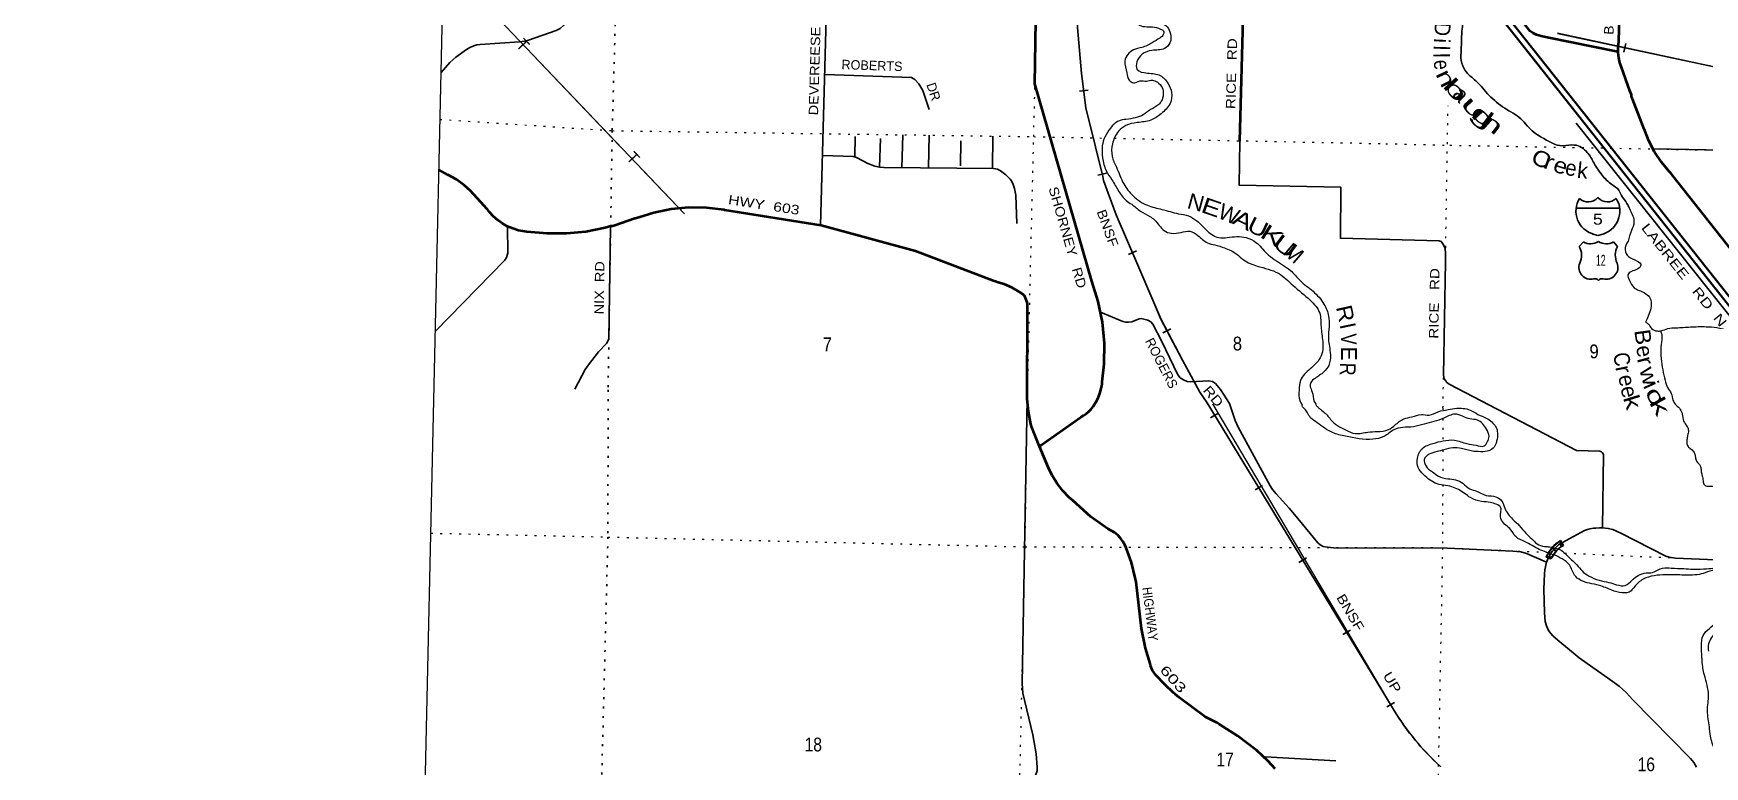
# Model space of a CAD drawing. Header units: feet. Extents: x -518066 to -250644, y -364975 to -177792.
# Drawn here: x -509376 to -488120, y -319919 to -310586 of the extents above; entities that cross this region are included whole.
import ezdxf
from ezdxf.enums import TextEntityAlignment as Align

# ---------------------------------------------------------------- set-up
doc = ezdxf.new("R2010")
doc.units = ezdxf.units.FT
doc.header["$LTSCALE"] = 80
doc.linetypes.add('DOTTED', pattern=[1.5, 0.3, -1.2])
for name, color, linetype, lineweight in [('15', 7, 'Continuous', 25), ('16', 7, 'Continuous', 25), ('18', 7, 'Continuous', 35), ('26', 7, 'Continuous', 40), ('29', 7, 'Continuous', 25), ('30', 7, 'Continuous', 13), ('31', 7, 'Continuous', 13), ('34', 7, 'Continuous', 25), ('39', 7, 'Continuous', 13), ('4', 7, 'Continuous', 25), ('41', 7, 'Continuous', 13), ('46', 7, 'Continuous', 13), ('6', 7, 'DOTTED', 25), ('7', 7, 'DOTTED', 13)]:
    doc.layers.add(name, color=color, linetype=linetype, lineweight=lineweight)
doc.layers.add('27', color=7, linetype='Continuous')

msp = doc.modelspace()

# ---------------------------------------------------------------- linework, layer by layer
at = {"layer": '15'}
for p, q in [((-489752.93, -312812.36), (-489476.52, -312812.36)), ((-489480.22, -312680.89), (-489477.32, -312677.98)), ((-489474.15, -312680.36), (-489477.58, -312677.98)), ((-489476.52, -313157.94), (-489540.41, -313139.98)), ((-489477.05, -313158.2), (-489413.42, -313139.46))]:
    msp.add_line(p, q, dxfattribs=at)
msp.add_lwpolyline([(-489201.16, -312812.36), (-489477.05, -312812.36), (-489476.52, -312812.36)], dxfattribs=at)
for centre, radius, start, end in [((-489450.3, -312847.46), 306.13, 148.44436, 254.43378), ((-489598.9, -312564.86), 165.66, 227.34248, 315.8117), ((-489355.21, -312564.86), 165.66, 224.18831, 312.69403), ((-489503.81, -312847.46), 306.13, 283.08087, 31.62484)]:
    msp.add_arc(centre, radius, start, end, dxfattribs=at)
at = {"layer": '16'}
for p, q in [((-489713.46, -313298.42), (-489662.15, -313239.66)), ((-489470.39, -313233.69), (-489470.67, -313233.89)), ((-489278.3, -313239.57), (-489226.91, -313298.42))]:
    msp.add_line(p, q, dxfattribs=at)
for centre, radius, start, end in [((-489906.44, -313409.05), 222.05, 332.97043, 29.75871), ((-489571.07, -313082), 182.07, 239.97227, 303.45418), ((-489369.29, -313082.5), 181.52, 236.33975, 300.08743), ((-489369.3, -313082), 182.07, 236.54582, 236.59441), ((-489033.94, -313409.05), 222.05, 150.24129, 207.02957), ((-489567.25, -313563.95), 151.42, 159.09177, 283.81923), ((-489373.13, -313563.95), 151.42, 256.18077, 20.90823)]:
    msp.add_arc(centre, radius, start, end, dxfattribs=at)
for centre, major_axis, start_param, end_param in [((-489511.91, -313762.77), (-19.56, 51.67), 4.95877769, 6.28318531), ((-489428.46, -313762.77), (19.56, 51.67), 0, 1.32637542)]:
    msp.add_ellipse(centre, major_axis=major_axis, ratio=0.929097, start_param=start_param, end_param=end_param, dxfattribs=at)
at = {"layer": '18'}
for points in [[(-487117.98, -314927.17), (-491483.92, -309405.72), (-491499.62, -309385.86), (-491520.91, -309355.72), (-491562.53, -309296.8), (-491834.73, -308960.02), (-492115.69, -308678.54), (-492137.99, -308656.2), (-492165.64, -308635.76), (-492818.44, -308153.28)], [(-487060.58, -314878.47), (-491421.92, -309363.06), (-491437.48, -309343.38), (-491458.9, -309313.06), (-491501.59, -309252.61), (-491778.74, -308909.7), (-492065.27, -308622.65), (-492088.93, -308598.94), (-492115.22, -308579.51), (-492708.86, -308140.74)]]:
    msp.add_lwpolyline(points, dxfattribs=at)
at = {"layer": '26'}
for points in [[(-489217.35, -310820.38), (-489243.04, -310815.17), (-490121.16, -310637.13), (-490196.87, -310619.13), (-490258.61, -310603.5), (-490302.15, -310582.31), (-490337.52, -310555.3), (-491978.05, -308491.47), (-492970.95, -306931.92), (-492986.81, -306907.01)], [(-489217.35, -310820.38), (-489217.35, -310760.47), (-489212.88, -310717.87), (-489212.26, -310692.87), (-489211.37, -310667.87), (-489099.09, -307497.16)], [(-494030.32, -311955.91), (-493933.9, -308373.65), (-493917.1, -308289.36), (-493891.58, -308207.29), (-493857.62, -308128.33), (-493815.6, -308053.36), (-493805.04, -308037.69), (-493788.29, -308012.85), (-493770.26, -307987.69), (-493601.99, -307752.89)], [(-495848.67, -315258.38), (-495833.92, -315226.49), (-495810.95, -315168.27), (-495794.18, -315107.96), (-495788.01, -315071.24), (-495783.84, -315046.42), (-495781.02, -315021.24), (-495755.74, -314795.84), (-495753, -314527.22), (-495778.35, -314259.79), (-495831.52, -313996.47), (-495911.92, -313740.16), (-496637.58, -311228.61), (-496611.1, -309622.94)], [(-485977.29, -315469.91), (-486507.96, -314948.29), (-488520.43, -312401.65), (-488550.1, -312364.12), (-488561.88, -312351.65), (-488569.21, -312343.89), (-488669.01, -312223.14), (-488755.65, -312092.63), (-488828.16, -311953.78), (-488879.93, -311822.87), (-488893.58, -311797.87), (-488903.09, -311772.87), (-489038.36, -311417.31), (-489047.87, -311392.31), (-489050.85, -311367.31), (-489072.39, -311317.19), (-489178.71, -311017.41), (-489196.11, -310962.42), (-489210.24, -310895.97), (-489217.35, -310828.41), (-489217.35, -310820.38)], [(-496734.26, -315239.2), (-496733.44, -314115.76), (-496733.45, -314090.75), (-496731.1, -314065.76), (-496730.67, -314050.56), (-496732.39, -314027.88), (-496736.48, -314005.5), (-496742.89, -313983.68), (-496751.54, -313962.65), (-496762.35, -313942.63), (-496775.18, -313923.85), (-496789.91, -313906.52), (-496838.76, -313873.64), (-496931.2, -313821.81), (-497028.56, -313779.92), (-497106.76, -313755.59), (-497140.08, -313745.23), (-497156.76, -313738.88), (-498157.72, -313357.7), (-499355.04, -313032.54), (-500579.78, -312834.33), (-500592.04, -312832.2), (-500814.96, -312806.13), (-501039.39, -312803.5), (-501262.86, -312824.35), (-501482.93, -312868.44), (-501674.19, -312928.13), (-501723.96, -312943.65), (-501724.19, -312943.73), (-501981.21, -313030.88), (-502006.21, -313039.36), (-502031.21, -313040.4), (-502104.18, -313060.97), (-502347.38, -313110.5), (-502594.42, -313134.34), (-502842.6, -313132.22), (-503101.97, -313110.19), (-503123.52, -313108.36), (-503151.97, -313103.37), (-503206.63, -313092.65), (-503277.21, -313070.94), (-503345.13, -313041.97), (-503409.65, -313006.06), (-503470.06, -312963.61), (-503525.71, -312915.07), (-503575.98, -312860.98), (-503600.03, -312828.94), (-503611.58, -312813.55), (-503643.15, -312778.94), (-503818.59, -312586.53), (-503894.08, -312520.65), (-503995.66, -312447.63), (-504104.32, -312385.64), (-504218.28, -312322.83)], [(-496578.9, -315843.37), (-496657.66, -315651.21), (-496669.85, -315621.46), (-496675.53, -315601.21), (-496687.57, -315558.23), (-496719.2, -315400.49), (-496734.26, -315239.2)], [(-496578.9, -315843.37), (-496552.75, -315824.76), (-496055, -315470.49), (-496017.51, -315450.11), (-495982.35, -315425.93), (-495949.91, -315398.21), (-495920.55, -315367.24), (-495894.59, -315333.38), (-495848.67, -315258.38)], [(-494828.44, -319019.54), (-494854.34, -318997.73), (-494875.59, -318979.84), (-494984.36, -318873.76), (-495101.58, -318754.55), (-495140.83, -318697.42), (-495165.75, -318630.54), (-495173.22, -318605.5), (-495230.81, -318412.45), (-495279.92, -318159.01), (-495351.7, -317565.61), (-495360.49, -317515.41), (-495407.88, -317320.85), (-495475.36, -317132.31), (-495492.06, -317097.02), (-495518.51, -317052.24), (-495549.5, -317010.48), (-495584.68, -316972.19), (-495623.67, -316937.78), (-495709.42, -316892.61), (-495739.97, -316873.17), (-495924.36, -316739.5), (-496156.08, -316533.35), (-496181.81, -316510.46), (-496206.08, -316487.62), (-496282.78, -316408.12), (-496355.96, -316314.35), (-496418.94, -316213.45), (-496471.03, -316106.52), (-496578.9, -315843.37)], [(-493580.55, -319948.12), (-493671.73, -319848.65), (-493816.96, -319714.08), (-494059.42, -319525.43), (-494295.28, -319378.71), (-494319.71, -319363.52), (-494345.28, -319350.5), (-494473.86, -319285.08), (-494804.34, -319037.59), (-494828.44, -319019.54)]]:
    msp.add_lwpolyline(points, dxfattribs=at)
at = {"layer": '29'}
for p, q in [((-498929.1, -312156.18), (-498922.6, -311898.93)), ((-498612.51, -312288.9), (-498603.58, -311922.91)), ((-498329.81, -312295.46), (-498318.1, -311876.49)), ((-497992.88, -312298.58), (-497984.59, -311881.24)), ((-497584.81, -312271.17), (-497578.84, -311953.43)), ((-497177.13, -312303.55), (-497171.56, -311892.81)), ((-488771.78, -312054.06), (-486010.86, -312105.72)), ((-496734.11, -315239.2), (-496801.75, -318862.76)), ((-489405.69, -315946.17), (-489419.81, -316878.07)), ((-493709.26, -319796), (-492811.31, -319846.43))]:
    msp.add_line(p, q, dxfattribs=at)
for points in [[(-499229.17, -306931.87), (-500477.67, -307047.38), (-500508.46, -307059.73), (-500596.77, -307118.31), (-502407.68, -308364.83), (-502430.98, -308391.39), (-502448.7, -308420.2), (-502463.18, -308470.7), (-502587.29, -310389.01), (-502603.74, -310445.38), (-502630.32, -310483.05), (-502674.61, -310522.93), (-502725.63, -310550.16), (-503079.94, -310671.39), (-503130.88, -310684.68), (-503192.09, -310693.26), (-503695.09, -310725.36), (-503735.54, -310731.21), (-503775.41, -310744.51), (-503824.14, -310764.45), (-503868.44, -310788.82), (-504003.65, -310888.47), (-504078.85, -310955), (-504191.02, -311084.09)], [(-499363.69, -313030.19), (-499270.34, -309610.06), (-499270.34, -309576.82), (-499283.98, -309532.49), (-499407.8, -309213.36), (-499517.86, -308765.75), (-499525.05, -308728.19), (-499522.84, -308686.09), (-499505.12, -308637.35), (-499487.4, -308610.76), (-499463.36, -308585.48), (-499262.69, -308456.44)], [(-499311.23, -311108.35), (-498208.61, -311145.7), (-498162.89, -311172.17), (-498115.64, -311229.25), (-498064.7, -311312.29), (-497983.89, -311554.51)], [(-489752.99, -311728.71), (-487496.82, -314562.41), (-487451.71, -314642.06), (-487438.42, -314677.51), (-487430.98, -314728.05), (-487427.34, -314763.93), (-487431.77, -314794.95), (-487467.61, -314918.58), (-487558.71, -315140.62), (-487560.24, -315169.41), (-487558.02, -315182.7), (-487544.73, -315209.29), (-487520.04, -315241.6), (-487461.77, -315287.69)], [(-494030.32, -311955.91), (-494039.91, -312516.07), (-492745.23, -312544.33), (-492750.85, -313194.09), (-491497.04, -313224.87), (-491470.64, -313236.18), (-491448.49, -313264.99), (-491421.65, -313318.75), (-491415.01, -313391.87), (-491415.27, -313495.42), (-491441.86, -314935.67), (-491430.78, -314982.2), (-491413.06, -315008.79), (-491401.99, -315024.3), (-491367.6, -315049.76), (-490759.66, -315367.96)], [(-499332.35, -312140.44), (-498949.07, -312151.91), (-498904.88, -312164.82), (-498762.06, -312240.62), (-498672.31, -312275.6), (-498612.51, -312288.9), (-498558.54, -312293.35), (-497163.15, -312306.25), (-497115.25, -312315.49), (-497075.38, -312335.43), (-497006.06, -312386.56), (-496953.56, -312439.57), (-496935.84, -312461.73), (-496913.6, -312508.29), (-496895.97, -312561.44), (-496879.39, -312643.4), (-496866.31, -313007.41)], [(-504263.49, -314376.69), (-503379.94, -313473.2), (-503359.03, -313436.65), (-503341.31, -313383.47), (-503343.69, -313042.58)], [(-502033.83, -313048.72), (-502056.68, -314478.05), (-502087.69, -314531.23), (-502190.4, -314639.52), (-502313.6, -314805.98), (-502359.61, -314862.62), (-502491.11, -315113.65)], [(-495803.69, -314134.29), (-495517.27, -314253.21), (-495484.04, -314259.86), (-495445.68, -314260.96), (-495406.52, -314255.43), (-495313.5, -314217.76), (-495286.87, -314214.64), (-495200.54, -314235.49), (-495165.1, -314257.64), (-495137.68, -314286.81), (-495022.57, -314509.33), (-494818.09, -314933.97), (-494788.57, -314968.9), (-494746.49, -314997.7), (-494702.19, -315017.65), (-494657.1, -315022.37), (-494426.64, -315007.07), (-494378.81, -315015.43), (-494341.16, -315042.02), (-494277.96, -315117.43), (-494160.57, -315294.86)], [(-494160.57, -315294.86), (-494089.07, -315513.59), (-494051.38, -315597.62), (-493645.41, -316345.34), (-493617.41, -316390.58), (-493567.88, -316448.77), (-493404.2, -316629.77), (-493292.2, -316759.06), (-493040.4, -317069.62), (-493010.07, -317095.2), (-492971.48, -317117.03), (-492917.46, -317127.52), (-492839.93, -317133.99), (-491388.35, -317138.3), (-490557.01, -317177.08), (-490457.95, -317185.7), (-490384.73, -317207.26), (-490131.34, -317318.45)], [(-490759.66, -315367.96), (-489748.1, -315896.06), (-489453.39, -315905.45)], [(-489453.39, -315905.45), (-489431.7, -315910.06), (-489420.93, -315918.68), (-489416.62, -315925.14), (-489405.69, -315946.17)], [(-490131.34, -317318.45), (-490104.19, -317256.82), (-490074.04, -317201.87), (-490055.73, -317176.01), (-490022.35, -317138.3), (-489996.5, -317112.44), (-489977.12, -317097.36), (-489927.58, -317068.27), (-489645.45, -316914.2), (-489610.99, -316901.27), (-489580.84, -316893.73), (-489532.38, -316885.11), (-489504.38, -316882.96), (-489458.08, -316880.8), (-489419.81, -316878.07)], [(-489419.81, -316878.07), (-489344.47, -316886.18), (-489289.02, -316901.26), (-489185.64, -316948.67), (-488614.91, -317239.57), (-488569.68, -317252.5), (-488487.84, -317265.43), (-487471.29, -317306.37)], [(-490131.34, -317318.45), (-490152.86, -317416.25), (-490158.24, -317465.82), (-490162.55, -317659.75), (-490158.24, -317961.43), (-490146.4, -318071.32), (-490132.4, -318125.19), (-490105.48, -318185.52), (-490076.4, -318224.31), (-490051.64, -318252.32), (-489985.95, -318310.51), (-489714.58, -318534.61), (-489326.91, -318810.42), (-489206.31, -318896.62), (-489114.77, -318980.65), (-489038.32, -319064.69), (-488297.44, -319814.57)], [(-496801.75, -318862.76), (-496792.75, -318984.96), (-496663.53, -319515.05), (-496620.45, -319756.39), (-496607.53, -319924.46), (-496610.76, -319971.87), (-496629.07, -320032.2), (-496685.06, -320165.8), (-496814.29, -320441.62), (-496823.98, -320480.41), (-496828.11, -320553.83)], [(-488297.44, -319814.57), (-488255.44, -319866.28), (-488220.98, -319924.46)]]:
    msp.add_lwpolyline(points, dxfattribs=at)
at = {"layer": '29', "linetype": 'DOTTED', "lineweight": 100}
msp.add_arc((-489725.15, -317435.25), 419.25, 119.94794, 155.88951, dxfattribs=at)
at = {"layer": '29'}
msp.add_arc((-489705.42, -317452.35), 444.02, 118.78262, 121.14892, dxfattribs=at)
at = {"layer": '31'}
for p, q in [((-489954.95, -317052.71), (-489925.2, -317103.67)), ((-489952.1, -317041.75), (-489914.28, -317106.52)), ((-490071.4, -317280.51), (-490139.7, -317249.53)), ((-490075.35, -317269.93), (-490129.08, -317245.56))]:
    msp.add_line(p, q, dxfattribs=at)
for centre, radius, start, end in [((-489725.15, -317435.25), 454.25, 119.94803, 155.88959), ((-489725.15, -317435.25), 446.25, 120.99412, 154.84408), ((-489725.16, -317435.25), 387.25, 121.10207, 154.72809), ((-489725.16, -317435.25), 379.25, 119.9474, 155.88906)]:
    msp.add_arc(centre, radius, start, end, dxfattribs=at)
at = {"layer": '34', "lineweight": 13}
for p, q in [((-489990.46, -310585.76), (-487072.23, -311211.2)), ((-494378.52, -315300.81), (-492121.25, -319117.11))]:
    msp.add_line(p, q, dxfattribs=at)
at = {"layer": '34'}
for p, q in [((-489146.95, -310824.13), (-489123.68, -310715.58)), ((-496070.39, -311322.66), (-495960.44, -311308.83)), ((-495836.78, -312390.33), (-495729.15, -312363.95)), ((-495446.32, -313399.31), (-495344.63, -313355.25)), ((-495008.49, -314399.34), (-494910.52, -314347.55)), ((-494309.27, -315423.73), (-494404.47, -315480.04)), ((-493742.67, -316341.56), (-493837.87, -316397.87)), ((-493184.75, -317262.64), (-493279.96, -317318.95)), ((-492625.54, -318180.47), (-492720.74, -318236.78)), ((-492066.04, -319102.18), (-492161.98, -319157.23))]:
    msp.add_line(p, q, dxfattribs=at)
for points in [[(-496254.02, -305495.43), (-496218.22, -305911.19), (-496188.04, -306304.08), (-496165.96, -306899.94), (-496096.35, -307824.69), (-496082.65, -308736.18), (-496053.21, -309464.97), (-496096.41, -310511.96), (-496043.99, -311094.28), (-495988.68, -311533.85), (-495866.29, -312029.18), (-495773.62, -312407.31), (-495764.61, -312457.73), (-495604.99, -312895.47), (-495327.07, -313536.95), (-495037.99, -314220.88), (-494761.7, -314743.64), (-494539.3, -315152.61), (-494447.93, -315288.77)], [(-489990.26, -310584.68), (-487072.08, -311210.11)], [(-491479.51, -319920.32), (-491479.49, -319918.39), (-491488.16, -319910.65), (-491529.52, -319871.95), (-491570.64, -319832.38), (-491610.62, -319792.16), (-491650.2, -319751.33), (-491688.92, -319710.03), (-491727.13, -319667.68), (-491764.19, -319624.69), (-491800.69, -319581.38), (-491836.66, -319537.01), (-491871.63, -319492.45), (-491905.89, -319447.12), (-491939.19, -319400.87), (-491971.76, -319354.59), (-492003.64, -319307.53), (-492034.55, -319259.56), (-492064.73, -319211.54), (-492153.4, -319064.92), (-494447.98, -315288.66)]]:
    msp.add_lwpolyline(points, dxfattribs=at)
at = {"layer": '34', "lineweight": 13}
msp.add_lwpolyline([(-496097.52, -310511.98), (-496045.08, -311094.39), (-495989.76, -311534.05), (-495867.36, -312029.44), (-495774.69, -312407.54), (-495765.67, -312458.01), (-495606.01, -312895.87), (-495328.08, -313537.38), (-495038.98, -314221.35), (-494762.66, -314744.16), (-494540.23, -315153.17), (-494437.09, -315310.24)], dxfattribs=at)
msp.add_arc((-489289.21, -317509.33), 3254.8, 209.52037, 227.73184, dxfattribs=at)
at = {"layer": '39'}
for points in [[(-493758.18, -308034.87), (-493641.13, -308082.19), (-493450.75, -308092.28), (-493350.29, -308084.36), (-493282.06, -308083.81), (-493182.09, -308100.01), (-493150.41, -308120.8), (-493123.23, -308165.63), (-493117.95, -308201.95), (-493122.65, -308236.04), (-493135.45, -308273.99), (-493152.23, -308309.84), (-493093.24, -308369.42), (-492952.45, -308450.88), (-492807.98, -308548.49), (-492679.63, -308649.79), (-492586.97, -308730.2), (-492519.56, -308769.85), (-492427.6, -308785.89), (-492381.73, -308798.94), (-492322.93, -308768.01), (-492233.54, -308812.15), (-492149.06, -308900.45), (-492030.94, -309011.58), (-491829.77, -309281.37), (-491674.89, -309459.67), (-491529.54, -309613.61), (-491372.66, -309791.96), (-491302.26, -309881.96), (-491257.73, -309961.35), (-491214.99, -310129.21), (-491186.55, -310310.84), (-491202.98, -310527.72), (-491216.36, -310792.94), (-491215.12, -310929.74), (-491163.58, -311059.57), (-491027.82, -311191.2), (-490859.03, -311375.82), (-490661.68, -311536.91), (-490457.82, -311674.01), (-490292.76, -311844.47), (-490197.69, -311904.83), (-489923.13, -312017.28), (-489772.45, -312006.42), (-489611.86, -312100.36), (-489526.35, -312236.94), (-489423.12, -312390), (-489301.17, -312509.26), (-489210.35, -312581.6), (-489177.61, -312648.67), (-489122.96, -312724.25), (-489067.01, -312834.06), (-489017.96, -312987.97), (-489050.24, -313095.9), (-489093.07, -313229.75)], [(-489081.98, -312801.49), (-489122.96, -312724.25), (-489177.61, -312648.67), (-489210.35, -312581.6), (-489301.17, -312509.26), (-489423.12, -312390), (-489526.35, -312236.94), (-489611.86, -312100.36), (-489772.45, -312006.42), (-489923.13, -312017.28), (-490197.69, -311904.83), (-490292.76, -311844.47), (-490457.82, -311674.01), (-490661.68, -311536.91), (-490859.03, -311375.82), (-491027.82, -311191.2), (-491163.58, -311059.57), (-491215.12, -310929.74), (-491216.36, -310792.94), (-491202.98, -310527.72), (-491186.55, -310310.84), (-491214.99, -310129.21), (-491257.73, -309961.35), (-491302.26, -309881.96), (-491372.66, -309791.96), (-491529.54, -309613.61), (-491674.89, -309459.67), (-491829.77, -309281.37), (-492030.94, -309011.58), (-492149.06, -308900.45), (-492233.54, -308812.15), (-492322.93, -308768.01), (-492381.73, -308798.94), (-492427.6, -308785.89), (-492519.56, -308769.85), (-492586.97, -308730.2), (-492679.63, -308649.79), (-492807.98, -308548.49), (-492952.45, -308450.88), (-493093.24, -308369.42), (-493152.23, -308309.84), (-493135.45, -308273.99), (-493122.65, -308236.04), (-493117.95, -308201.95), (-493123.23, -308165.63), (-493150.41, -308120.8), (-493182.09, -308100.01), (-493188.42, -308098.99)], [(-496126.48, -309571.71), (-495908.22, -309681.28), (-495791.7, -309772.26), (-495737.01, -309845.83), (-495650.76, -310044.79), (-495557.19, -310179.53), (-495470.3, -310247.76), (-495370.6, -310278.03), (-495259.73, -310350.8), (-495168.62, -310409.06), (-495045.08, -310449.9), (-494953.89, -310504.14), (-494913.49, -310589.48), (-494919.85, -310706), (-494989.53, -310778.95), (-495150.47, -310801.66), (-495273.85, -310851.33), (-495339.97, -310946.47), (-495339.87, -311041.01), (-495206.45, -311090.11), (-495042.64, -311123.77), (-494946.29, -311220.36), (-494898.51, -311338.03), (-494919.39, -311478.39), (-495032.37, -311608.73), (-495164.41, -311690.41), (-495335.54, -311720.95), (-495482.78, -311760.05), (-495574.47, -311830.51), (-495651.95, -311991.79), (-495655.16, -312150.62), (-495601.73, -312286.51), (-495507.77, -312501.72), (-495390.43, -312651.05), (-495206.34, -312773.64), (-495022.83, -312825.82), (-494811.3, -312880.6), (-494683.5, -312909.47), (-494578.43, -312972.06), (-494460.36, -313085.2), (-494299.88, -313185.15), (-494191.52, -313183.44), (-493948.82, -313184.59), (-493825.67, -313245.54), (-493688.11, -313387.25), (-493488.39, -313530.29), (-493387.55, -313602.84), (-493263.78, -313732.18), (-493100.03, -313868.42), (-492960.91, -314032.3), (-492901.8, -314184.41), (-492896.41, -314315.26), (-492903.6, -314471.99), (-492879.62, -314675.64), (-492900.43, -314811.97), (-492964.3, -314895.09), (-493074.28, -314977.23), (-493129.52, -315030.35), (-493134.68, -315086.56)], [(-496130.79, -309712.11), (-495990.47, -309780.09), (-495900.01, -309870.53), (-495802.22, -309995.3), (-495722.77, -310133.76), (-495685.85, -310192.89), (-495643.6, -310286.3), (-495604.51, -310337.43), (-495575.12, -310372.24), (-495533.25, -310385.21), (-495491.03, -310380.06), (-495456.89, -310378.78), (-495409.17, -310399.91), (-495357.73, -310435.2), (-495328.25, -310466), (-495240.68, -310500.04), (-495140.42, -310502.18), (-495038.68, -310530.5), (-495003.03, -310553.38), (-495012.27, -310613.53), (-495049.01, -310644.93), (-495146.52, -310705.2), (-495276.12, -310764.79), (-495385.05, -310794.66), (-495492.23, -310937.2), (-495467.17, -311086.58), (-495439, -311181.71), (-495385.51, -311215.03), (-495304.78, -311190.6), (-495218.54, -311192.44), (-495144.11, -311181.96), (-495080.43, -311207.44), (-495019.61, -311275.12), (-495005.36, -311363.92), (-495031.16, -311449.86), (-495062.05, -311489.43), (-495165.7, -311555.61), (-495259.32, -311622.01), (-495360.39, -311660.08), (-495479.14, -311679.68), (-495573.88, -311701.8), (-495675.96, -311790.14), (-495748.5, -311905.26), (-495780.81, -312015.19), (-495775.91, -312170.17), (-495731.08, -312334.05), (-495659.2, -312450.22), (-495573.81, -312592.84)], [(-495573.81, -312592.84), (-495475.94, -312713.59), (-495406.69, -312761.33), (-495294.11, -312848.21), (-495175.09, -312915.1), (-495115.83, -312960.61), (-494992.18, -313096), (-494902.59, -313130.08), (-494777.99, -313118.65), (-494667.38, -313104.92), (-494564.17, -313159.41), (-494443.63, -313250.48), (-494347.91, -313278.67), (-494228.29, -313315.4), (-494071.43, -313395.18), (-493980.65, -313469.52), (-493809.71, -313547.58), (-493540.75, -313639.8), (-493355.27, -313792.59), (-493136.43, -313982.3), (-493015.4, -314147.79), (-492998.8, -314319.11), (-492976.51, -314506.64), (-492981.16, -314637.28), (-493025.38, -314740.93), (-493136.02, -314855.22), (-493259.42, -315005.46), (-493277.89, -315125.75), (-493268.54, -315258.69), (-493235.62, -315314.64)], [(-489093.07, -313229.75), (-489131.44, -313341.56), (-489086.99, -313424.97), (-488977.84, -313483.62), (-488928.77, -313536.97), (-488973.9, -313586.29), (-489050.74, -313616.82), (-489095.71, -313658.1), (-489075.12, -313730.95), (-489016.79, -313822.71), (-488883.72, -313887.9), (-488820.73, -313944.6), (-488871.22, -314260.88)], [(-488871.22, -314260.88), (-488837.54, -314283.11), (-488794.57, -314340.35), (-488725.04, -314374.01), (-488670.82, -314371.15), (-488587.99, -314342.74), (-488483.49, -314332.9), (-488300.73, -314322.72), (-488100.04, -314318.96), (-487965.86, -314329.87), (-487887.99, -314347.62), (-487808.56, -314387.53), (-487739.51, -314445.32), (-487671.04, -314531.26), (-487599.95, -314587.08), (-487538.46, -314604.37)], [(-488679.88, -314373.09), (-488665.77, -314419.53), (-488667.61, -314509.99), (-488674.89, -314572.19), (-488671.96, -314725.12), (-488652.79, -314868.33), (-488621.39, -315001.75), (-488591.18, -315094.91), (-488544.52, -315168.32), (-488522.17, -315253.27), (-488495.15, -315306.15), (-488440.03, -315357.6), (-488406.83, -315418.24)], [(-493134.68, -315086.56), (-493104.41, -315177.71), (-493068.88, -315297.46), (-493065.01, -315302.84), (-493061.97, -315318.62)], [(-490041.86, -317222.27), (-490223.02, -317154.14), (-490408.45, -317053.59), (-490518.13, -316996.09), (-490583.33, -316904.95), (-490702.34, -316783.07), (-490713.26, -316680.5), (-490710.65, -316624.28), (-490770.33, -316579.41), (-490842.28, -316556.49), (-490958.46, -316543.11), (-491098.33, -316495.31), (-491171.96, -316442.25), (-491333.5, -316358.04), (-491547.56, -316309.4), (-491631.24, -316258.22), (-491769.76, -316085.9), (-491772.8, -315995.47), (-491707.23, -315867.66), (-491574.18, -315804.9), (-491445.47, -315772.22), (-491300.98, -315763.82), (-491143.02, -315807.81), (-491026.93, -315829.23), (-490922.72, -315836.44), (-490880.02, -315782.69), (-490861.25, -315716.62), (-490894.32, -315621.83), (-491009.41, -315508.03), (-491105.51, -315492.87), (-491197.41, -315459.68), (-491295.38, -315432.45), (-491438.35, -315485.05), (-491687.84, -315558.53), (-491820.58, -315593.17), (-491957.05, -315601.66), (-492071.7, -315632.49), (-492198.97, -315717.41), (-492337.73, -315751.98), (-492688.29, -315713.83), (-492852.25, -315667.77), (-493047.44, -315543), (-493130.97, -315477.77), (-493170.42, -315417.06), (-493207.95, -315364.4), (-493237.66, -315329.91), (-493235.62, -315314.64)], [(-493061.97, -315318.62), (-493033.52, -315347.51), (-493000.21, -315373.42), (-492946.56, -315421.52), (-492935.46, -315430.77)], [(-492929.72, -315433.9), (-492922.02, -315444), (-492876.49, -315498.75), (-492789.1, -315578.09), (-492685.41, -315633.51), (-492561.56, -315679.12), (-492402.93, -315660.85), (-492282.52, -315654.19), (-492141.86, -315629.68), (-492059.02, -315572.37), (-491945.85, -315493.31), (-491841.27, -315466.39), (-491722.62, -315437.61), (-491624.43, -315444.76), (-491509.65, -315401.88), (-491383.01, -315375.2), (-491272.52, -315358.38), (-491192.31, -315359.3), (-491100.28, -315380.44), (-491002.61, -315435.79), (-490896.83, -315483.2), (-490827.16, -315532.2), (-490777.64, -315589.01), (-490756.21, -315647.51), (-490759.33, -315749.92), (-490771.93, -315802.01), (-490808.72, -315865.87), (-490883.33, -315903.18), (-491001.73, -315909.86), (-491071.87, -315905.05), (-491141.86, -315886.17), (-491211.87, -315869.3), (-491322.1, -315862.01), (-491434.66, -315884.83), (-491523.18, -315909.93), (-491623.81, -315942.93), (-491662.22, -315970.62), (-491686.72, -316010.51), (-491681.12, -316048.74), (-491631.88, -316131.66), (-491582.11, -316166.38), (-491504.52, -316223.51), (-491386.53, -316254.99), (-491286.39, -316268.19), (-491194.61, -316311.42), (-491105.15, -316384.76), (-491021.21, -316411.83), (-490897.47, -316467.48), (-490773.29, -316482.96), (-490699.68, -316538.03), (-490660.58, -316630.88), (-490619.25, -316703.67), (-490561.79, -316768.61), (-490476.46, -316851.94), (-490395.26, -316947.28), (-490317.84, -317020.48), (-490250.34, -317083.52), (-490156.43, -317116.73), (-490091.64, -317120.83), (-489976.15, -317151.28)], [(-488406.83, -315418.24), (-488403.66, -315431.66), (-488386.26, -315519.91), (-488340.92, -315592.74), (-488325.38, -315639.12), (-488329.76, -315673.22), (-488340.42, -315731.35), (-488347.04, -315787.52), (-488337.49, -315831.82), (-488303.8, -315868.36), (-488279.95, -315888.72), (-488248.32, -315931.27), (-488236.79, -315977.6), (-488221.34, -316032.01), (-488175.82, -316088.78), (-488164.31, -316137.12), (-488156.9, -316193.45), (-488147.29, -316231.73), (-488136, -316300.15), (-488114.38, -316340.57), (-488062.32, -316349.2), (-488010.23, -316353.82), (-487974.35, -316374.31), (-487942.55, -316400.79), (-487858.11, -316381.67), (-487834.02, -316379.93), (-487782.02, -316392.58), (-487701.74, -316387.47), (-487667.25, -316351.71), (-487622.7, -316312.04), (-487594.3, -316282.23), (-487513.59, -316236.95), (-487486.48, -316217.67)], [(-487431.98, -320733.46), (-487583.34, -320635.31), (-487686.59, -320539.72), (-487741.87, -320458.74), (-487810.99, -320359.52), (-487875.36, -320192.06), (-487921.63, -320020.79), (-487934.17, -319882.04), (-487988.42, -319706.66), (-488046.69, -319531.24), (-488059.44, -319412.57), (-488083.31, -319209.42), (-488069.1, -319008.71), (-488122.48, -318752.99), (-488150.64, -318575.89), (-488154.05, -318519.61), (-488160.61, -318384.95), (-488137.07, -318248.62), (-488057.88, -318159.13), (-487958.81, -318085.94), (-487809.62, -318013.32), (-487744.64, -317939.74), (-487667.44, -317848.22), (-487632.21, -317744.17), (-487626.94, -317627.72), (-487642.35, -317569.29), (-487679.97, -317524.67), (-487747.85, -317495.77), (-487811.56, -317452.86), (-487901.28, -317403.63), (-487991.63, -317412.64), (-488112.38, -317451.43), (-488214.93, -317476.38), (-488335.32, -317481.03), (-488531.84, -317478.78), (-488688.3, -317481.01), (-488832.96, -317505.47), (-488960.06, -317574.33), (-489010.8, -317629.99), (-489055.49, -317681.71), (-489300.07, -317672.89), (-489457.86, -317612.84), (-489583.91, -317585.28), (-489693.81, -317547.87), (-489775.31, -317480.65), (-489838.09, -317351.37), (-489933.51, -317273.95), (-490041.26, -317222.5), (-490041.86, -317222.27)], [(-489976.15, -317151.28), (-489962.31, -317155.11), (-489892.69, -317208.13), (-489811.3, -317285.39), (-489743.82, -317350.44), (-489678.47, -317427.52), (-489588.93, -317492.82), (-489461.15, -317546.51), (-489337.1, -317574.04), (-489239.15, -317603.28), (-489128.94, -317612.57), (-489042, -317547.28), (-488963.11, -317485.91), (-488862.48, -317452.91), (-488784.21, -317447.78), (-488653.23, -317391.02), (-488542.94, -317392.28), (-488384.56, -317398.11), (-488262.3, -317405.53), (-488093.77, -317399.42), (-487987.35, -317388.58), (-487870.96, -317381.88), (-487749.44, -317457.59), (-487649.59, -317496.89), (-487602.14, -317559.71), (-487571.1, -317656.48), (-487547.55, -317704.96), (-487562.44, -317783.13), (-487593.57, -317879.2), (-487681.01, -317990.69), (-487755.91, -318054.11), (-487764.17, -318076.11), (-487857.15, -318143.35), (-487943.82, -318182.53), (-487992.4, -318224.16), (-488043.32, -318295.9), (-488074.27, -318375.89), (-488071.04, -318448.24)]]:
    msp.add_spline(points, degree=3, dxfattribs=at)
at = {"layer": '4', "lineweight": 13}
msp.add_lwpolyline([(-501256.99, -177792.42), (-469933.03, -178460.37), (-438608.17, -179085.23), (-407282.48, -179667), (-375956.02, -180205.68), (-344628.85, -180701.28), (-313301.03, -181153.78), (-281972.61, -181563.19), (-250643.67, -181929.5), (-252658.03, -364975.08), (-284238.76, -364605.82), (-315818.95, -364193.12), (-347398.54, -363736.98), (-378977.49, -363237.41), (-410555.71, -362694.39), (-442133.14, -362107.95), (-473709.75, -361478.07), (-505285.47, -360804.75)], close=True, dxfattribs=at)
msp.add_lwpolyline([(-501256.99, -177792.42), (-469933.03, -178460.37), (-438608.17, -179085.23), (-407282.48, -179667), (-375956.02, -180205.68), (-344628.85, -180701.28), (-313301.03, -181153.78), (-281972.61, -181563.19), (-250643.67, -181929.5), (-252658.03, -364975.08), (-284238.76, -364605.82), (-315818.95, -364193.12), (-347398.54, -363736.98), (-378977.49, -363237.41), (-410555.71, -362694.39), (-442133.14, -362107.95), (-473709.75, -361478.07), (-505285.47, -360804.75)], close=True, dxfattribs=at)
at = {"layer": '46'}
for p, q in [((-509375.59, -304192.92), (-501095.96, -312880.98)), ((-503028.63, -310852.95), (-501924.81, -312011.22)), ((-501648.86, -312300.79), (-501096.95, -312879.92)), ((-501096.95, -312879.92), (-501095.95, -312880.97))]:
    msp.add_line(p, q, dxfattribs=at)
at = {"layer": '6'}
for points in [[(-501864.61, -306512.88), (-502013.72, -311823.86), (-502066.84, -315122.95)], [(-502066.84, -315122.95), (-502068.08, -316996.28), (-502205.98, -322315.88)]]:
    msp.add_lwpolyline(points, dxfattribs=at)
at = {"layer": '7'}
for p, q in [((-496652.8, -311900.2), (-496560.91, -308176.6)), ((-491447.14, -315353.24), (-491382.8, -311507.9)), ((-496732.83, -315239.23), (-496652.8, -311900.2)), ((-496652.8, -311900.2), (-495754.14, -311918.13)), ((-495628.97, -311920.62), (-492175.05, -311989.51)), ((-491447.14, -315353.24), (-491447.27, -315385.7)), ((-491447.65, -315487.82), (-491448.73, -315772.86)), ((-491449.17, -315888.87), (-491450.52, -316243.99)), ((-489900.49, -317200.8), (-486121.62, -317367.81))]:
    msp.add_line(p, q, dxfattribs=at)
for points in [[(-504204.13, -311680.08), (-502013.72, -311823.86), (-496652.8, -311900.2)], [(-492175.05, -311989.51), (-491358.97, -312008.91), (-486016.77, -312106.78)], [(-497196.36, -338250.23), (-497110.88, -332976.81), (-497001.65, -327711.13), (-496882.17, -322425.47), (-496762.49, -317121.74), (-496732.83, -315239.23)], [(-491450.85, -316331.44), (-491453.87, -317132.15), (-490125.38, -317190.86)], [(-504320.08, -316947.22), (-502068.08, -316996.28), (-496762.49, -317121.74), (-491453.87, -317132.15)], [(-491453.87, -317132.15), (-491556.04, -322486.3), (-491737.91, -327791.33), (-491845.73, -333111.27), (-491905.16, -338386.99)]]:
    msp.add_lwpolyline(points, dxfattribs=at)

# ---------------------------------------------------------------- texts
at = {"layer": '15', "width": 1.2}
msp.add_text(' 5 ', height=140, dxfattribs=at).set_placement((-489477.6, -313020.47), align=Align.CENTER)
at = {"layer": '16', "width": 0.6}
msp.add_text('12', height=140, dxfattribs=at).set_placement((-489440.49, -313544.2), align=Align.CENTER)
at = {"layer": '27'}
for s, height, rotation, width, p in [('BISHOP  RD', 120.4, 87.972, 1.1, (-489279.43, -310604.31)), ('RICE   RD', 120.4, 88.458, 1.2, (-494089.69, -311550.73)), ('SHORNEY   RD', 120.4, 286.115, 1.15, (-496465.25, -312556.72)), ('HIGHWAY', 120, 276.897, 0.9, (-495272.07, -317640.97)), ('603', 120, 311.719, 1.5, (-495056.75, -318694.6))]:
    msp.add_text(s, height=height, rotation=rotation, dxfattribs=dict(at, width=width)).set_placement(p)
at = {"layer": '27', "width": 1.25}
msp.add_text('HWY  603', height=120, rotation=351.361, dxfattribs=at).set_placement((-500093.42, -312827.71), align=Align.CENTER)
at = {"layer": '30'}
for s, rotation, width, p in [('DEVEREESE   RD', 88.437, 1.15, (-499395.51, -311630.29)), ('LABREE   RD  N', 308.527, 1.35, (-488932.76, -313062.5)), ('NIX  RD', 89.084, 1.15, (-502122.19, -314163.27)), ('RICE   RD', 88.942, 1.2, (-491507.3, -314473.45)), ('RD', 309.966, 1.25, (-494507.42, -315133.25))]:
    msp.add_text(s, height=120, rotation=rotation, dxfattribs=dict(at, width=width)).set_placement(p)
for s, rotation, p in [('ROBERTS', 358.06, (-499099.25, -311040.36)), ('DR', 288.45, (-498019.98, -311237.12)), ('ROGERS', 297.353, (-495240.25, -314502.06))]:
    msp.add_text(s, height=120, rotation=rotation, dxfattribs=at).set_placement(p)
at = {"layer": '34'}
for s, rotation, width, p in [('BNSF', 290.034, 1.15, (-495854.17, -312854.31)), ('BNSF', 300.603, 1.2, (-492807.52, -317767.01)), ('UP', 300.603, 1.25, (-492216.09, -318757.74))]:
    msp.add_text(s, height=120, rotation=rotation, dxfattribs=dict(at, width=width)).set_placement(p)
at = {"layer": '41'}
for s, rotation, width, p in [('D', 266.354, 0.9, (-491547.97, -310438.16)), ('e', 276.623, 0.85, (-491567.48, -310932.44)), ('n', 295.761, 1.45, (-491546.14, -311100.89)), ('b', 312.512, 2, (-491463.7, -311260.39)), ('u', 312.542, 2.1, (-491234.07, -311487.25)), ('g', 318.138, 2.05, (-491115.65, -311616.04)), ('h', 322.571, 1.8, (-490987.5, -311730.31)), ('C', 335.196, 1.2, (-490345.15, -312224.78)), ('r', 340.176, 1.35, (-490185.92, -312292.43)), ('e', 341.436, 1.15, (-490061.53, -312336.53)), ('e', 350.847, 0.95, (-489902.91, -312385.94)), ('N', 344.847, 1.05, (-494713.48, -312806.9)), ('E', 340.893, 1.35, (-494538.62, -312855.52)), ('A', 334.712, 1.35, (-494142.43, -313000.83)), ('U', 334.04, 1.3, (-493957.52, -313087.72)), ('K', 327.895, 1.55, (-493790.05, -313169.71)), ('U', 322.952, 1.55, (-493635.14, -313283.25)), ('R', 282.73, 1.1, (-492810.13, -314069.96)), ('B', 278.009, 1.1, (-489014.83, -314367.11)), ('V', 271.865, 0.8, (-492748.35, -314409.38)), ('C', 280.307, 0.9, (-489284.83, -314665.24)), ('r', 285.155, 1.2, (-488981.78, -314725.67)), ('R', 269.003, 0.85, (-492758.31, -314776.03)), ('r', 281.603, 1.1, (-489256.52, -314832.61)), ('w', 285.265, 1.2, (-488952.69, -314862.3)), ('i', 294.317, 1.1, (-488904.08, -315071.13)), ('k', 287.065, 1.3, (-489159.14, -315224.11)), ('c', 299.035, 1.65, (-488886.92, -315151.38)), ('k', 299.327, 1.65, (-488830.38, -315283.2))]:
    msp.add_text(s, height=200.7, rotation=rotation, dxfattribs=dict(at, width=width)).set_placement(p)
for s, rotation, p in [('i', 267.239, (-491560.89, -310644.31)), ('l', 270.492, (-491568.88, -310837.06)), ('l', 268.254, (-491566.12, -310738.02)), ('a', 314.995, (-491341.36, -311378.37)), ('k', 354.127, (-489748.58, -312422.64)), ('W', 336.97, (-494325.21, -312927.08)), ('M', 319.635, (-493496.28, -313387.25)), ('I', 281.939, (-492763.21, -314292.88)), ('e', 281.654, (-488994.8, -314576.17)), ('E', 269.834, (-492742.63, -314571.6)), ('e', 281.729, (-489220.2, -314949.96)), ('e', 283.424, (-489192.18, -315096.27))]:
    msp.add_text(s, height=200.7, rotation=rotation, dxfattribs=at).set_placement(p)
at = {"layer": '46'}
for p in [(-503206.15, -310784.21), (-501803.39, -312223.51)]:
    msp.add_text('T', height=150, rotation=313.621, dxfattribs=at).set_placement(p, align=Align.CENTER)
at = {"layer": '7', "width": 0.9}
for s, rotation, p in [('7', 0.553, (-499335.47, -314632)), ('8', 0.551, (-494119.69, -314621.7)), ('9', 0.549, (-489583.05, -314722.14))]:
    msp.add_text(s, height=175.6, rotation=rotation, dxfattribs=at).set_placement(p)
at = {"layer": '7', "width": 0.85}
for s, p in [('18', (-499567.18, -319725.26)), ('17', (-494329.46, -319915.95)), ('16', (-488972.32, -319977.9))]:
    msp.add_text(s, height=175, dxfattribs=at).set_placement(p)

doc.saveas('drawing.dxf')
